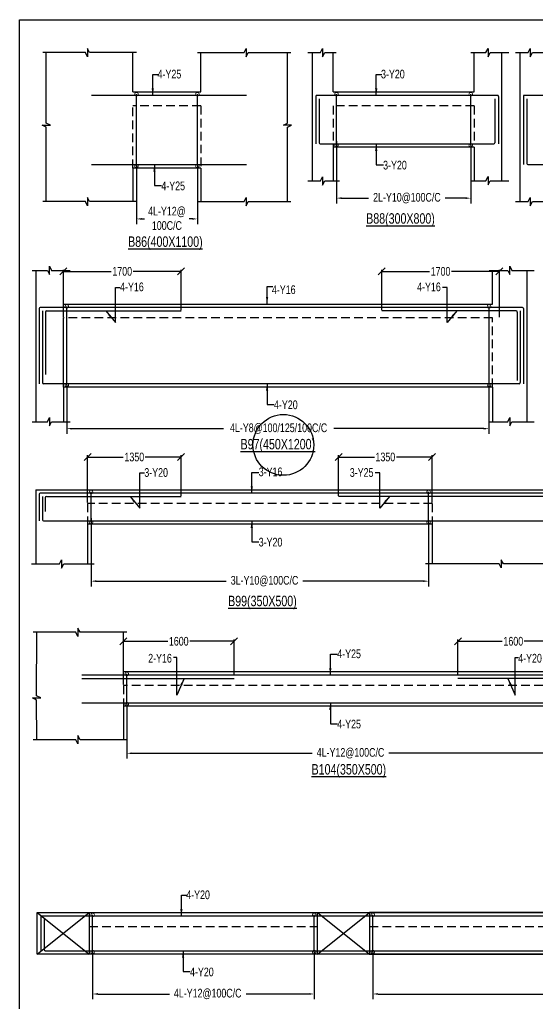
# Model space of a CAD drawing. Header units: millimetres. Extents: x 31347440 to 31744305, y -21457036 to -21063618.
# Drawn here: x 31644306 to 31651786, y -21173972 to -21159764 of the extents above; entities that cross this region are included whole.
import ezdxf

# ---------------------------------------------------------------- set-up
doc = ezdxf.new("R2010")
doc.units = ezdxf.units.MM
doc.header["$LTSCALE"] = 1000
doc.header["$MEASUREMENT"] = 0
doc.header["$PDMODE"] = 3
for name, pattern in [('CONTINOUS', [0]), ('CONTINU', [0]), ('HIDDEN', [0.375, 0.25, -0.125])]:
    doc.linetypes.add(name, pattern=pattern)
for name, color, linetype in [('-S-ARROW', 253, 'Continuous'), ('-S-MISC', 8, 'Continuous'), ('-S-STIRUP', 11, 'Continuous'), ('-STR-BEAM', 7, 'CONTINU'), ('-STR-COLUMN', 5, 'HIDDEN'), ('-STR-REINF', 3, 'Continuous'), ('-STR-RF-DIM', 8, 'CONTINOUS'), ('-STR-TEXT', 6, 'Continuous'), ('SEC TEXT', 9, 'Continuous'), ('SLAB LINE', 254, 'HIDDEN')]:
    doc.layers.add(name, color=color, linetype=linetype)
doc.styles.add('BEAM-LS', font='romans.shx', dxfattribs={"width": 0.8})
doc.styles.add('SOBHA', font='swisscl.ttf')
doc.styles.add('sobha.sed', font='swisscl.ttf')
doc.dimstyles.new('S-50', dxfattribs={"dimscale": 50, "dimtxt": 2.5, "dimasz": 2, "dimexe": 0.5, "dimexo": 0.25, "dimgap": 0.25, "dimtad": 0, "dimdec": 0, "dimrnd": 0.0005, "dimzin": 0, "dimdsep": 46, "dimtxsty": 'sobha.sed', "dimblk": 'OBLIQUE', "dimcen": 0.09, "dimclrd": 8, "dimclre": 8, "dimclrt": 6, "dimadec": 0, "dimazin": 0, "dimtfac": 1, "dimtdec": 0, "dimtofl": 0, "dimtmove": 2, "dimatfit": 3, "dimfxl": 0.18, "dimtolj": 1, "dimtzin": 0, "dimlwd": -1, "dimlwe": -1, "dimarcsym": 0})
doc.dimstyles.new('S-DIM50', dxfattribs={"dimscale": 50, "dimtxt": 2.5, "dimasz": 1.5, "dimexe": 1.5, "dimexo": 1, "dimgap": 0.5, "dimtad": 0, "dimdec": 0, "dimzin": 0, "dimdsep": 46, "dimtxsty": 'SOBHA', "dimcen": 0.09, "dimclrd": 256, "dimclre": 256, "dimclrt": 6, "dimadec": 5, "dimazin": 0, "dimtfac": 1, "dimtdec": 0, "dimtofl": 0, "dimtmove": 0, "dimatfit": 3, "dimfxl": 0.18, "dimtolj": 1, "dimtzin": 0, "dimlwd": -1, "dimlwe": -1, "dimarcsym": 0})
doc.dimstyles.new('STIRUP', dxfattribs={"dimscale": 50, "dimtxt": 2.5, "dimasz": 2.2, "dimexe": 0, "dimexo": 0, "dimgap": 0.5, "dimtad": 0, "dimdec": 0, "dimzin": 0, "dimdsep": 46, "dimtxsty": 'BEAM-LS', "dimblk": 'DOTSMALL', "dimcen": 0.09, "dimclrd": 256, "dimclre": 256, "dimclrt": 256, "dimadec": 5, "dimazin": 0, "dimtfac": 1, "dimtdec": 0, "dimtofl": 0, "dimtmove": 0, "dimatfit": 3, "dimldrblk": 'DOTSMALL', "dimfxl": 0, "dimfxlon": 1, "dimtolj": 1, "dimtzin": 0, "dimlwd": -1, "dimlwe": -1, "dimarcsym": 0})

# ---------------------------------------------------------------- blocks, each defined once
blk = doc.blocks.new('*D120')
at = {"layer": '-STR-RF-DIM', "transparency": 16777216}
for p, q in [((31645994, -21161877), (31645994, -21162717)), ((31646874, -21161877), (31646874, -21162717)), ((31646069, -21162642), (31646112, -21162642)), ((31646799, -21162642), (31646755, -21162642))]:
    blk.add_line(p, q, dxfattribs=at)
for points in [[(31646069, -21162629), (31646069, -21162654), (31645994, -21162642)], [(31646799, -21162629), (31646799, -21162654), (31646874, -21162642)]]:
    blk.add_solid(points, dxfattribs=at)
at = {"layer": 'Defpoints', "color": 0, "transparency": 16777216}
for p in [(31645994, -21161877, 178587), (31646874, -21161877, 178587), (31646874, -21162642)]:
    blk.add_point(p, dxfattribs=at)
at = {"layer": '-STR-RF-DIM', "color": 6, "transparency": 16777216, "char_height": 125, "attachment_point": 5, "style": 'SOBHA'}
for s, insert in [('\\A1;4L-Y12@', (31646434, -21162542)), ('\\A1;100C/C', (31646434, -21162738))]:
    blk.add_mtext(s, dxfattribs=dict(at, insert=insert))
blk = doc.blocks.new('_OBLIQUE')
at = {"color": 0, "linetype": 'ByBlock'}
blk.add_line((-0.5, -0.5), (0.5, 0.5), dxfattribs=at)
blk = doc.blocks.new('_DotSmall')
at = {"color": 0, "linetype": 'ByBlock', "const_width": 0.5}
blk.add_lwpolyline([(-0.0625, 0, 1), (0.0625, 0, 1)], format="xyb", close=True, dxfattribs=at)
blk = doc.blocks.new('*D121')
at = {"layer": '-S-STIRUP', "ltscale": 100, "transparency": 16777216}
blk.add_line((31646874, -21161877), (31646874, -21160840), dxfattribs=at)
at = {"layer": 'Defpoints', "color": 0, "linetype": 'CONTINU', "ltscale": 100, "transparency": 16777216}
for p in [(31646874, -21160840), (31646874, -21160840), (31646874, -21161877, 0)]:
    blk.add_point(p, dxfattribs=at)
at = {"layer": '-S-STIRUP', "linetype": 'CONTINU', "ltscale": 100, "transparency": 16777216, "xscale": 100, "yscale": 100, "zscale": 100}
for p, rotation in [((31646874, -21160840), 90), ((31646874, -21161877), 270)]:
    blk.add_blockref('_DotSmall', p, dxfattribs=dict(at, rotation=rotation))
blk = doc.blocks.new('*D119')
at = {"layer": '-S-STIRUP', "ltscale": 100, "transparency": 16777216}
blk.add_line((31645994, -21161877), (31645994, -21160840), dxfattribs=at)
at = {"layer": 'Defpoints', "color": 0, "linetype": 'CONTINU', "ltscale": 100, "transparency": 16777216}
for p in [(31645994, -21160840), (31645994, -21160840), (31645994, -21161877, 0)]:
    blk.add_point(p, dxfattribs=at)
at = {"layer": '-S-STIRUP', "linetype": 'CONTINU', "ltscale": 100, "transparency": 16777216, "xscale": 100, "yscale": 100, "zscale": 100}
for p, rotation in [((31645994, -21160840), 90), ((31645994, -21161877), 270)]:
    blk.add_blockref('_DotSmall', p, dxfattribs=dict(at, rotation=rotation))
blk = doc.blocks.new('*D122')
at = {"layer": '-STR-RF-DIM', "transparency": 16777216}
for p, q in [((31648884, -21161520), (31648884, -21162417)), ((31650824, -21161577), (31650824, -21162417)), ((31648959, -21162342), (31649348, -21162342)), ((31650749, -21162342), (31650455, -21162342))]:
    blk.add_line(p, q, dxfattribs=at)
for points in [[(31648959, -21162329), (31648959, -21162354), (31648884, -21162342)], [(31650749, -21162329), (31650749, -21162354), (31650824, -21162342)]]:
    blk.add_solid(points, dxfattribs=at)
at = {"layer": 'Defpoints', "color": 0, "transparency": 16777216}
for p in [(31648884, -21161520, 178587), (31650824, -21161577, 178587), (31650824, -21162342)]:
    blk.add_point(p, dxfattribs=at)
at = {"layer": '-STR-RF-DIM', "color": 6, "transparency": 16777216, "insert": (31649902, -21162342), "char_height": 125, "attachment_point": 5, "style": 'SOBHA'}
blk.add_mtext('\\A1;2L-Y10@100C/C', dxfattribs=at)
blk = doc.blocks.new('*D123')
at = {"layer": '-S-STIRUP', "ltscale": 100, "transparency": 16777216}
blk.add_line((31648884, -21161577), (31648884, -21160840), dxfattribs=at)
at = {"layer": 'Defpoints', "color": 0, "linetype": 'CONTINU', "ltscale": 100, "transparency": 16777216}
for p in [(31648884, -21160840), (31648884, -21160840), (31648884, -21161577)]:
    blk.add_point(p, dxfattribs=at)
at = {"layer": '-S-STIRUP', "linetype": 'CONTINU', "ltscale": 100, "transparency": 16777216, "xscale": 100, "yscale": 100, "zscale": 100}
for p, rotation in [((31648884, -21160840), 90), ((31648884, -21161577), 270)]:
    blk.add_blockref('_DotSmall', p, dxfattribs=dict(at, rotation=rotation))
blk = doc.blocks.new('*D124')
at = {"layer": '-S-STIRUP', "ltscale": 100, "transparency": 16777216}
blk.add_line((31650824, -21161577), (31650824, -21160840), dxfattribs=at)
at = {"layer": 'Defpoints', "color": 0, "linetype": 'CONTINU', "ltscale": 100, "transparency": 16777216}
for p in [(31650824, -21160840), (31650824, -21160840), (31650824, -21161577)]:
    blk.add_point(p, dxfattribs=at)
at = {"layer": '-S-STIRUP', "linetype": 'CONTINU', "ltscale": 100, "transparency": 16777216, "xscale": 100, "yscale": 100, "zscale": 100}
for p, rotation in [((31650824, -21160840), 90), ((31650824, -21161577), 270)]:
    blk.add_blockref('_DotSmall', p, dxfattribs=dict(at, rotation=rotation))
blk = doc.blocks.new('*D143')
at = {"layer": '-STR-RF-DIM', "transparency": 16777216}
for p, q in [((31644988, -21165041), (31644988, -21165746)), ((31651087, -21165047), (31651087, -21165746)), ((31645063, -21165671), (31647250, -21165671)), ((31651012, -21165671), (31648846, -21165671))]:
    blk.add_line(p, q, dxfattribs=at)
for points in [[(31645063, -21165659), (31645063, -21165684), (31644988, -21165671)], [(31651012, -21165659), (31651012, -21165684), (31651087, -21165671)]]:
    blk.add_solid(points, dxfattribs=at)
at = {"layer": 'Defpoints', "color": 0, "transparency": 16777216}
for p in [(31644988, -21165041, 178587), (31651087, -21165047, 178587), (31644988, -21165671)]:
    blk.add_point(p, dxfattribs=at)
at = {"layer": '-STR-RF-DIM', "color": 6, "transparency": 16777216, "insert": (31648048, -21165671), "char_height": 125, "attachment_point": 5, "style": 'SOBHA'}
blk.add_mtext('\\A1;4L-Y8@100/125/100C/C', dxfattribs=at)
blk = doc.blocks.new('*D144')
at = {"layer": '-S-STIRUP', "ltscale": 100, "transparency": 16777216}
blk.add_line((31644988, -21165041), (31644988, -21163905), dxfattribs=at)
at = {"layer": 'Defpoints', "color": 0, "linetype": 'CONTINU', "ltscale": 100, "transparency": 16777216}
for p in [(31644988, -21163905), (31644988, -21163905), (31644988, -21165041)]:
    blk.add_point(p, dxfattribs=at)
at = {"layer": '-S-STIRUP', "linetype": 'CONTINU', "ltscale": 100, "transparency": 16777216, "xscale": 100, "yscale": 100, "zscale": 100}
for p, rotation in [((31644988, -21163905), 90), ((31644988, -21165041), 270)]:
    blk.add_blockref('_DotSmall', p, dxfattribs=dict(at, rotation=rotation))
blk = doc.blocks.new('*D145')
at = {"layer": '-S-STIRUP', "ltscale": 100, "transparency": 16777216}
blk.add_line((31651088, -21165041), (31651088, -21163905), dxfattribs=at)
at = {"layer": 'Defpoints', "color": 0, "linetype": 'CONTINU', "ltscale": 100, "transparency": 16777216}
for p in [(31651088, -21163905), (31651088, -21163905), (31651088, -21165041)]:
    blk.add_point(p, dxfattribs=at)
at = {"layer": '-S-STIRUP', "linetype": 'CONTINU', "ltscale": 100, "transparency": 16777216, "xscale": 100, "yscale": 100, "zscale": 100}
for p, rotation in [((31651088, -21163905), 90), ((31651088, -21165041), 270)]:
    blk.add_blockref('_DotSmall', p, dxfattribs=dict(at, rotation=rotation))
blk = doc.blocks.new('*D149')
at = {"layer": '-STR-RF-DIM', "transparency": 16777216}
for p, q in [((31645338, -21166965), (31645338, -21167949)), ((31650215, -21167011), (31650215, -21167949)), ((31645413, -21167874), (31647292, -21167874)), ((31650140, -21167874), (31648399, -21167874))]:
    blk.add_line(p, q, dxfattribs=at)
for points in [[(31645413, -21167861), (31645413, -21167886), (31645338, -21167874)], [(31650140, -21167861), (31650140, -21167886), (31650215, -21167874)]]:
    blk.add_solid(points, dxfattribs=at)
at = {"layer": 'Defpoints', "color": 0, "transparency": 16777216}
for p in [(31645338, -21166965, 178587), (31650215, -21167011, 0), (31650215, -21167874)]:
    blk.add_point(p, dxfattribs=at)
at = {"layer": '-STR-RF-DIM', "color": 6, "transparency": 16777216, "insert": (31647845, -21167874), "char_height": 125, "attachment_point": 5, "style": 'SOBHA'}
blk.add_mtext('\\A1;3L-Y10@100C/C', dxfattribs=at)
blk = doc.blocks.new('*D150')
at = {"layer": '-S-STIRUP', "ltscale": 100, "transparency": 16777216}
blk.add_line((31645338, -21167022), (31645338, -21166586), dxfattribs=at)
at = {"layer": 'Defpoints', "color": 0, "linetype": 'CONTINU', "ltscale": 100, "transparency": 16777216}
for p in [(31645338, -21166586), (31645338, -21166586), (31645338, -21167022)]:
    blk.add_point(p, dxfattribs=at)
at = {"layer": '-S-STIRUP', "linetype": 'CONTINU', "ltscale": 100, "transparency": 16777216, "xscale": 100, "yscale": 100, "zscale": 100}
for p, rotation in [((31645338, -21166586), 90), ((31645338, -21167022), 270)]:
    blk.add_blockref('_DotSmall', p, dxfattribs=dict(at, rotation=rotation))
blk = doc.blocks.new('*D151')
at = {"layer": '-S-STIRUP', "ltscale": 100, "transparency": 16777216}
blk.add_line((31650215, -21167022), (31650215, -21166586), dxfattribs=at)
at = {"layer": 'Defpoints', "color": 0, "linetype": 'CONTINU', "ltscale": 100, "transparency": 16777216}
for p in [(31650215, -21166586), (31650215, -21166586), (31650215, -21167022)]:
    blk.add_point(p, dxfattribs=at)
at = {"layer": '-S-STIRUP', "linetype": 'CONTINU', "ltscale": 100, "transparency": 16777216, "xscale": 100, "yscale": 100, "zscale": 100}
for p, rotation in [((31650215, -21166586), 90), ((31650215, -21167022), 270)]:
    blk.add_blockref('_DotSmall', p, dxfattribs=dict(at, rotation=rotation))
blk = doc.blocks.new('*D170')
at = {"layer": '-STR-RF-DIM', "transparency": 16777216}
for p, q in [((31645361, -21173231), (31645361, -21173912)), ((31648561, -21173231), (31648561, -21173912)), ((31645436, -21173837), (31646469, -21173837)), ((31648486, -21173837), (31647578, -21173837))]:
    blk.add_line(p, q, dxfattribs=at)
for points in [[(31645436, -21173824), (31645436, -21173849), (31645361, -21173837)], [(31648486, -21173824), (31648486, -21173849), (31648561, -21173837)]]:
    blk.add_solid(points, dxfattribs=at)
at = {"layer": 'Defpoints', "color": 0, "transparency": 16777216}
for p in [(31645361, -21173231, 0), (31648561, -21173231, 0), (31648561, -21173837)]:
    blk.add_point(p, dxfattribs=at)
at = {"layer": '-STR-RF-DIM', "color": 6, "transparency": 16777216, "insert": (31647024, -21173837), "char_height": 125, "attachment_point": 5, "style": 'SOBHA'}
blk.add_mtext('\\A1;4L-Y12@100C/C', dxfattribs=at)
blk = doc.blocks.new('*D171')
at = {"layer": '-S-STIRUP', "ltscale": 100, "transparency": 16777216}
blk.add_line((31645361, -21173231), (31645361, -21172694), dxfattribs=at)
at = {"layer": 'Defpoints', "color": 0, "linetype": 'CONTINU', "ltscale": 100, "transparency": 16777216}
for p in [(31645361, -21172694), (31645361, -21172694), (31645361, -21173231, 0)]:
    blk.add_point(p, dxfattribs=at)
at = {"layer": '-S-STIRUP', "linetype": 'CONTINU', "ltscale": 100, "transparency": 16777216, "xscale": 100, "yscale": 100, "zscale": 100}
for p, rotation in [((31645361, -21172694), 90), ((31645361, -21173231), 270)]:
    blk.add_blockref('_DotSmall', p, dxfattribs=dict(at, rotation=rotation))
blk = doc.blocks.new('*D172')
at = {"layer": '-S-STIRUP', "ltscale": 100, "transparency": 16777216}
blk.add_line((31648561, -21173231), (31648561, -21172694), dxfattribs=at)
at = {"layer": 'Defpoints', "color": 0, "linetype": 'CONTINU', "ltscale": 100, "transparency": 16777216}
for p in [(31648561, -21172694), (31648561, -21172694), (31648561, -21173231, 0)]:
    blk.add_point(p, dxfattribs=at)
at = {"layer": '-S-STIRUP', "linetype": 'CONTINU', "ltscale": 100, "transparency": 16777216, "xscale": 100, "yscale": 100, "zscale": 100}
for p, rotation in [((31648561, -21172694), 90), ((31648561, -21173231), 270)]:
    blk.add_blockref('_DotSmall', p, dxfattribs=dict(at, rotation=rotation))
blk = doc.blocks.new('*D173')
at = {"layer": '-STR-RF-DIM', "transparency": 16777216}
for p, q in [((31649410, -21173231), (31649410, -21173912)), ((31655310, -21173231), (31655310, -21173912)), ((31649485, -21173837), (31652015, -21173837)), ((31655235, -21173837), (31653123, -21173837))]:
    blk.add_line(p, q, dxfattribs=at)
for points in [[(31649485, -21173824), (31649485, -21173849), (31649410, -21173837)], [(31655235, -21173824), (31655235, -21173849), (31655310, -21173837)]]:
    blk.add_solid(points, dxfattribs=at)
at = {"layer": 'Defpoints', "color": 0, "transparency": 16777216}
for p in [(31649410, -21173231, 0), (31655310, -21173231, 0), (31655310, -21173837)]:
    blk.add_point(p, dxfattribs=at)
at = {"layer": '-STR-RF-DIM', "color": 6, "transparency": 16777216, "insert": (31652569, -21173837), "char_height": 125, "attachment_point": 5, "style": 'SOBHA'}
blk.add_mtext('\\A1;4L-Y12@100C/C', dxfattribs=at)
blk = doc.blocks.new('*D174')
at = {"layer": '-S-STIRUP', "ltscale": 100, "transparency": 16777216}
blk.add_line((31649410, -21173231), (31649410, -21172694), dxfattribs=at)
at = {"layer": 'Defpoints', "color": 0, "linetype": 'CONTINU', "ltscale": 100, "transparency": 16777216}
for p in [(31649410, -21172694), (31649410, -21172694), (31649410, -21173231, 0)]:
    blk.add_point(p, dxfattribs=at)
at = {"layer": '-S-STIRUP', "linetype": 'CONTINU', "ltscale": 100, "transparency": 16777216, "xscale": 100, "yscale": 100, "zscale": 100}
for p, rotation in [((31649410, -21172694), 90), ((31649410, -21173231), 270)]:
    blk.add_blockref('_DotSmall', p, dxfattribs=dict(at, rotation=rotation))
blk = doc.blocks.new('*D518')
at = {"layer": '-S-STIRUP', "ltscale": 100, "transparency": 16777216}
blk.add_line((1363, 1859), (1363, 2295), dxfattribs=at)
at = {"layer": 'Defpoints', "color": 0, "linetype": 'CONTINU', "ltscale": 100, "transparency": 16777216}
for p in [(1363, 2295), (1363, 2295), (1363, 1859)]:
    blk.add_point(p, dxfattribs=at)
at = {"layer": '-S-STIRUP', "linetype": 'CONTINU', "ltscale": 100, "transparency": 16777216, "xscale": 100, "yscale": 100, "zscale": 100}
for p, rotation in [((1363, 2295), 90), ((1363, 1859), 270)]:
    blk.add_blockref('_DotSmall', p, dxfattribs=dict(at, rotation=rotation))
blk = doc.blocks.new('*D519')
at = {"layer": '-S-STIRUP', "ltscale": 100, "transparency": 16777216}
blk.add_line((7697, 1859), (7697, 2295), dxfattribs=at)
at = {"layer": 'Defpoints', "color": 0, "linetype": 'CONTINU', "ltscale": 100, "transparency": 16777216}
for p in [(7697, 2295), (7697, 2295), (7697, 1859)]:
    blk.add_point(p, dxfattribs=at)
at = {"layer": '-S-STIRUP', "linetype": 'CONTINU', "ltscale": 100, "transparency": 16777216, "xscale": 100, "yscale": 100, "zscale": 100}
for p, rotation in [((7697, 2295), 90), ((7697, 1859), 270)]:
    blk.add_blockref('_DotSmall', p, dxfattribs=dict(at, rotation=rotation))
blk = doc.blocks.new('*D520')
at = {"layer": '-STR-RF-DIM', "transparency": 16777216}
for p, q in [((1363, 1859), (1363, 1074)), ((7691, 1859), (7691, 1074)), ((1438, 1149), (4041, 1149)), ((7616, 1149), (5149, 1149))]:
    blk.add_line(p, q, dxfattribs=at)
for points in [[(1438, 1161), (1438, 1136), (1363, 1149)], [(7616, 1161), (7616, 1136), (7691, 1149)]]:
    blk.add_solid(points, dxfattribs=at)
at = {"layer": 'Defpoints', "color": 0, "transparency": 16777216}
for p in [(1363, 1859, 178587), (7691, 1859, 0), (1363, 1149)]:
    blk.add_point(p, dxfattribs=at)
at = {"layer": '-STR-RF-DIM', "color": 6, "transparency": 16777216, "insert": (4595, 1149), "char_height": 125, "attachment_point": 5, "style": 'SOBHA'}
blk.add_mtext('\\A1;4L-Y12@100C/C', dxfattribs=at)
blk = doc.blocks.new('*D521')
at = {"color": 8, "transparency": 16777216}
for p, q in [((6147, 2274), (6147, 2791)), ((6147, 2766), (6787, 2766)), ((7747, 2766), (7106, 2766)), ((7747, 2141), (7747, 2791))]:
    blk.add_line(p, q, dxfattribs=at)
at = {"layer": 'Defpoints', "color": 0, "transparency": 16777216}
for p in [(6147, 2766), (6147, 2262, 0), (7747, 2128, 0)]:
    blk.add_point(p, dxfattribs=at)
at = {"color": 8, "transparency": 16777216, "xscale": 100, "yscale": 100, "zscale": 100, "rotation": 180}
blk.add_blockref('_OBLIQUE', (6147, 2766), dxfattribs=at)
at = {"color": 8, "transparency": 16777216, "xscale": 100, "yscale": 100, "zscale": 100}
blk.add_blockref('_OBLIQUE', (7747, 2766), dxfattribs=at)
at = {"color": 6, "transparency": 16777216, "insert": (6947, 2766), "char_height": 125, "attachment_point": 5, "style": 'sobha.sed'}
blk.add_mtext('\\A1;1600', dxfattribs=at)
blk = doc.blocks.new('*D522')
at = {"color": 8, "transparency": 16777216}
for p, q in [((1313, 2141), (1313, 2791)), ((1313, 2766), (1953, 2766)), ((2913, 2766), (2272, 2766)), ((2913, 2274), (2913, 2791))]:
    blk.add_line(p, q, dxfattribs=at)
at = {"layer": 'Defpoints', "color": 0, "transparency": 16777216}
for p in [(2913, 2766), (2913, 2262, 0), (1313, 2128, 0)]:
    blk.add_point(p, dxfattribs=at)
at = {"color": 8, "transparency": 16777216, "xscale": 100, "yscale": 100, "zscale": 100, "rotation": 180}
blk.add_blockref('_OBLIQUE', (1313, 2766), dxfattribs=at)
at = {"color": 8, "transparency": 16777216, "xscale": 100, "yscale": 100, "zscale": 100}
blk.add_blockref('_OBLIQUE', (2913, 2766), dxfattribs=at)
at = {"color": 6, "transparency": 16777216, "insert": (2113, 2766), "char_height": 125, "attachment_point": 5, "style": 'sobha.sed'}
blk.add_mtext('\\A1;1600', dxfattribs=at)
blk = doc.blocks.new('*D507')
at = {"color": 8, "transparency": 16777216}
for p, q in [((31644938, -21164059), (31644938, -21163375)), ((31644938, -21163400), (31645629, -21163400)), ((31646638, -21163400), (31645947, -21163400)), ((31646638, -21163959), (31646638, -21163375))]:
    blk.add_line(p, q, dxfattribs=at)
at = {"layer": 'Defpoints', "color": 0, "transparency": 16777216}
for p in [(31644938, -21163400), (31646638, -21163972, 0), (31644938, -21164072, 0)]:
    blk.add_point(p, dxfattribs=at)
at = {"color": 8, "transparency": 16777216, "xscale": 100, "yscale": 100, "zscale": 100, "rotation": 180}
blk.add_blockref('_OBLIQUE', (31644938, -21163400), dxfattribs=at)
at = {"color": 8, "transparency": 16777216, "xscale": 100, "yscale": 100, "zscale": 100}
blk.add_blockref('_OBLIQUE', (31646638, -21163400), dxfattribs=at)
at = {"color": 6, "transparency": 16777216, "insert": (31645788, -21163400), "char_height": 125, "attachment_point": 5, "style": 'sobha.sed'}
blk.add_mtext('\\A1;1700', dxfattribs=at)
blk = doc.blocks.new('*D508')
at = {"color": 8, "transparency": 16777216}
for p, q in [((31649538, -21163959), (31649538, -21163375)), ((31649538, -21163400), (31650228, -21163400)), ((31651238, -21163400), (31650547, -21163400)), ((31651238, -21164059), (31651238, -21163375))]:
    blk.add_line(p, q, dxfattribs=at)
at = {"layer": 'Defpoints', "color": 0, "transparency": 16777216}
for p in [(31651238, -21163400), (31649538, -21163972, 0), (31651238, -21164072, 0)]:
    blk.add_point(p, dxfattribs=at)
at = {"color": 8, "transparency": 16777216, "xscale": 100, "yscale": 100, "zscale": 100, "rotation": 180}
blk.add_blockref('_OBLIQUE', (31649538, -21163400), dxfattribs=at)
at = {"color": 8, "transparency": 16777216, "xscale": 100, "yscale": 100, "zscale": 100}
blk.add_blockref('_OBLIQUE', (31651238, -21163400), dxfattribs=at)
at = {"color": 6, "transparency": 16777216, "insert": (31650388, -21163400), "char_height": 125, "attachment_point": 5, "style": 'sobha.sed'}
blk.add_mtext('\\A1;1700', dxfattribs=at)
blk = doc.blocks.new('*D509')
at = {"color": 8, "transparency": 16777216}
for p, q in [((31645288, -21166740), (31645288, -21166056)), ((31645288, -21166081), (31645804, -21166081)), ((31646638, -21166081), (31646122, -21166081)), ((31646638, -21166640), (31646638, -21166056))]:
    blk.add_line(p, q, dxfattribs=at)
at = {"layer": 'Defpoints', "color": 0, "transparency": 16777216}
for p in [(31645288, -21166081), (31646638, -21166653, 0), (31645288, -21166753, 0)]:
    blk.add_point(p, dxfattribs=at)
at = {"color": 8, "transparency": 16777216, "xscale": 100, "yscale": 100, "zscale": 100, "rotation": 180}
blk.add_blockref('_OBLIQUE', (31645288, -21166081), dxfattribs=at)
at = {"color": 8, "transparency": 16777216, "xscale": 100, "yscale": 100, "zscale": 100}
blk.add_blockref('_OBLIQUE', (31646638, -21166081), dxfattribs=at)
at = {"color": 6, "transparency": 16777216, "insert": (31645963, -21166081), "char_height": 125, "attachment_point": 5, "style": 'sobha.sed'}
blk.add_mtext('\\A1;1350', dxfattribs=at)
blk = doc.blocks.new('*D510')
at = {"color": 8, "transparency": 16777216}
for p, q in [((31648915, -21166640), (31648915, -21166056)), ((31648915, -21166081), (31649431, -21166081)), ((31650265, -21166081), (31649749, -21166081)), ((31650265, -21166740), (31650265, -21166056))]:
    blk.add_line(p, q, dxfattribs=at)
at = {"layer": 'Defpoints', "color": 0, "transparency": 16777216}
for p in [(31650265, -21166081), (31648915, -21166653, 0), (31650265, -21166753, 0)]:
    blk.add_point(p, dxfattribs=at)
at = {"color": 8, "transparency": 16777216, "xscale": 100, "yscale": 100, "zscale": 100, "rotation": 180}
blk.add_blockref('_OBLIQUE', (31648915, -21166081), dxfattribs=at)
at = {"color": 8, "transparency": 16777216, "xscale": 100, "yscale": 100, "zscale": 100}
blk.add_blockref('_OBLIQUE', (31650265, -21166081), dxfattribs=at)
at = {"color": 6, "transparency": 16777216, "insert": (31649590, -21166081), "char_height": 125, "attachment_point": 5, "style": 'sobha.sed'}
blk.add_mtext('\\A1;1350', dxfattribs=at)
blk = doc.blocks.new('A$C98a31b08')
at = {"layer": '-S-MISC', "linetype": 'ByBlock', "ltscale": 1000, "elevation": 0}
for points in [[(60.4, 1343.8), (59.7, 1917.7), (0, 1947.5), (120.2, 1947.5), (59.7, 1977.4), (60.2, 2896.6)], [(1362.8, 2896.6), (686.3, 2896.6), (656.4, 2956.2), (656.4, 2836.1), (626.6, 2896.6), (10.4, 2896.3)], [(1361.2, 1343.8), (686.3, 1343.8), (656.4, 1403.5), (656.4, 1283.3), (626.6, 1343.8), (10.4, 1343.5)], [(9809.4, 1257.5), (8776.7, 1257.9), (8746.8, 1317.6), (8746.8, 1197.4), (8716.9, 1257.9), (7650.9, 1257.5)]]:
    blk.add_lwpolyline(points, dxfattribs=at)
at = {"layer": '-STR-BEAM'}
for p, q in [((1312.8, 2328.4, 0), (9746.8, 2328.4, 0)), ((7746.8, 1828.4, 0), (1312.8, 1828.4, 0))]:
    blk.add_line(p, q, dxfattribs=at)
at = {"layer": '-STR-COLUMN', "linetype": 'Continuous', "ltscale": 10}
for p, q in [((1312.8, 2328.4, 0), (1312.8, 2896.6, 0)), ((9746.8, 2328.4, 0), (9746.8, 1257.5, 0)), ((1312.8, 1828.4, 0), (1312.8, 1343.8)), ((7746.8, 1828.4, 0), (7746.8, 1257.5, 0))]:
    blk.add_line(p, q, dxfattribs=at)
at = {"layer": '-STR-REINF', "ltscale": 10}
for p, q in [((8346.8, 2278.4, 0), (712.8, 2278.4, 0)), ((712.8, 2228.4, 0), (2912.8, 2228.4, 0)), ((8346.8, 2228.4, 0), (6146.8, 2228.4, 0)), ((712.8, 1878.4, 0), (8346.8, 1878.4, 0))]:
    blk.add_line(p, q, dxfattribs=at)
at = {"layer": 'SLAB LINE', "color": 8, "linetype": 'HIDDEN', "ltscale": 0.5}
for p, q in [((7746.8, 2128.4, 0), (1312.8, 2128.4, 0)), ((1312.8, 2128.4, 0), (1312.8, 1828.4, 0)), ((7746.8, 2128.4, 0), (7746.8, 1828.4, 0))]:
    blk.add_line(p, q, dxfattribs=at)
at = {"layer": '-STR-TEXT', "color": 6, "style": 'SOBHA'}
for s, p in [('2-Y16', (1671.2, 2458.8, 0)), ('4-Y25', (4403.4, 2523.2, 0)), ('4-Y20', (7017.8, 2458.8, 0)), ('4-Y25', (4403.4, 1508.4, 0))]:
    blk.add_text(s, height=125, dxfattribs=at).set_placement(p)
at = {"layer": 'SEC TEXT', "color": 4, "linetype": 'ByBlock', "style": 'sobha.sed'}
blk.add_text('%%UB104(350X500)', height=150, rotation=359.98928, dxfattribs=at).set_placement((4032.2, 842.2, 0))
at = {"layer": '-S-STIRUP', "linetype": 'CONTINU', "ltscale": 100}
for base, p1, p2, picture, middle in [((1362.6, 2295.4, 178586.6), (1362.6, 1858.7, 178586.6), (1362.6, 2295.4, 178586.6), '*D518', (1362.6, 2077, 178586.6)), ((7696.8, 2295.4, 0), (7696.8, 1858.7, 0), (7696.8, 2295.4, 0), '*D519', (7696.8, 2077, 0))]:
    dim = blk.add_linear_dim(base=base, p1=p1, p2=p2, angle=90, text=' ', dimstyle='STIRUP', override={"dimasz": 2}, dxfattribs=at)
    dim.commit()
    dim.dimension.update_dxf_attribs({"geometry": picture, "text_midpoint": middle})
at = {"layer": '-STR-RF-DIM'}
dim = blk.add_linear_dim(base=(1362.6, 1148.8, 0), p1=(7690.5, 1858.7, 0), p2=(1362.6, 1858.7, 178586.6), angle=180, text='4L-Y12@100C/C', dimstyle='S-DIM50', override={"dimscale": 1, "dimtxt": 125, "dimasz": 75, "dimexe": 75, "dimexo": 0, "dimgap": 25, "dimsah": 1, "dimcen": 4.5, "dimfxl": 75}, dxfattribs=at)
dim.commit()
dim.dimension.update_dxf_attribs({"geometry": '*D520', "text_midpoint": (4594.6, 1148.8, 0), "dimtype": 128})
at = {"color": 1}
dim = blk.add_linear_dim(base=(2912.8, 2766.1, 0), p1=(1312.8, 2128.4), p2=(2912.8, 2261.7, 0), dimstyle='S-50', dxfattribs=at)
dim.commit()
dim.dimension.update_dxf_attribs({"geometry": '*D522', "text_midpoint": (2112.8, 2766.1, 0)})
dim = blk.add_linear_dim(base=(6146.8, 2766.1, 0), p1=(7746.8, 2128.4), p2=(6146.8, 2261.7, 0), angle=180, dimstyle='S-50', dxfattribs=at)
dim.commit()
dim.dimension.update_dxf_attribs({"geometry": '*D521', "text_midpoint": (6946.8, 2766.1, 0)})
at = {"layer": '-S-ARROW'}
for points, override in [([(4303.4, 2278.4, 0), (4303.4, 2578.4, 0), (4406.8, 2578.4, 0)], {"dimasz": 2, "dimgap": 0.1, "dimtad": 0}), ([(2189.9, 2228.1, 0), (2084.2, 1985.9, 0), (2084.2, 2530.4, 0), (2036.2, 2530.4, 0)], {"dimgap": 0.1}), ([(6869.7, 2228.1, 0), (6975.4, 1985.9, 0), (6975.4, 2530.4, 0), (7023.3, 2530.4, 0)], {"dimgap": 0.1}), ([(4303.4, 1875.7, 0), (4303.4, 1575.7, 0), (4406.8, 1575.7, 0)], {"dimasz": 2, "dimgap": 0.1, "dimtad": 0})]:
    blk.add_leader(points, dimstyle='S-50', override=override, dxfattribs=at)

msp = doc.modelspace()

# ---------------------------------------------------------------- linework, layer by layer
at = {"layer": '-S-MISC', "linetype": 'ByBlock', "ltscale": 1000, "elevation": 0}
for points in [[(31645993.6, -21160238.7), (31645317.2, -21160238.7), (31645287.3, -21160179), (31645287.3, -21160299.2), (31645257.4, -21160238.7), (31644641.3, -21160239)], [(31646873.6, -21160238.7), (31647550.1, -21160238.7), (31647580, -21160179), (31647580, -21160299.2), (31647609.9, -21160238.7), (31648226, -21160239)], [(31648471.4, -21160238.7), (31648654.1, -21160238.7), (31648684, -21160179), (31648684, -21160299.2), (31648713.9, -21160238.7), (31648879.9, -21160238.7)], [(31650824.2, -21160238.7), (31651044.2, -21160238.3), (31651074.1, -21160178.6), (31651074.1, -21160298.8), (31651103.9, -21160238.3), (31651374, -21160238.7)], [(31651471.5, -21160238.7), (31651654.2, -21160238.7), (31651684.1, -21160179), (31651684.1, -21160299.2), (31651713.9, -21160238.7), (31651880, -21160238.7)], [(31644691.3, -21162391.5), (31644690.5, -21161317.6), (31644630.9, -21161287.8), (31644751, -21161287.8), (31644690.5, -21161257.9), (31644691, -21160238.7)], [(31648176, -21162391.5), (31648176.8, -21161317.6), (31648236.4, -21161287.8), (31648116.3, -21161287.8), (31648176.8, -21161257.9), (31648176.3, -21160238.7)], [(31648471.4, -21162091.5), (31648654.1, -21162091.5), (31648684, -21162031.8), (31648684, -21162152), (31648713.8, -21162091.5), (31648929.8, -21162091.5)], [(31650824.2, -21162091.5), (31651044.2, -21162091.1), (31651074.1, -21162031.4), (31651074.1, -21162151.6), (31651103.9, -21162091.1), (31651374, -21162091.5)], [(31645992.1, -21162391.5), (31645317.2, -21162391.5), (31645287.3, -21162331.8), (31645287.3, -21162452), (31645257.4, -21162391.5), (31644641.3, -21162391.7)], [(31646875.2, -21162391.5), (31647550.1, -21162391.5), (31647580, -21162331.8), (31647580, -21162452), (31647609.9, -21162391.5), (31648226, -21162391.7)], [(31651471.5, -21162391.5), (31651654.2, -21162391.5), (31651684.1, -21162331.8), (31651684.1, -21162452), (31651713.9, -21162391.5), (31651929.9, -21162391.5)], [(31644487.9, -21163386.9), (31644708, -21163386.9), (31644737.9, -21163446.6), (31644737.9, -21163326.4), (31644767.7, -21163386.9), (31645038.1, -21163386.9)], [(31651088, -21163386.9), (31651358.1, -21163386.9), (31651388, -21163446.6), (31651388, -21163326.4), (31651417.8, -21163386.9), (31651738.1, -21163386.9)], [(31644487.9, -21165571.2), (31644708, -21165571.2), (31644737.9, -21165511.6), (31644737.9, -21165631.7), (31644767.7, -21165571.2), (31645038.1, -21165571.2)], [(31651088, -21165571.2), (31651358.1, -21165571.2), (31651388, -21165511.6), (31651388, -21165631.7), (31651417.8, -21165571.2), (31651738.1, -21165571.2)], [(31644475.4, -21167623.6), (31644883.1, -21167623.6), (31644912.9, -21167563.9), (31644912.9, -21167684.1), (31644942.8, -21167623.6), (31645383.8, -21167623.6)], [(31652327.7, -21167623.6), (31651294.9, -21167623.1), (31651265.1, -21167563.5), (31651265.1, -21167683.6), (31651235.2, -21167623.1), (31650169.2, -21167623.6)]]:
    msp.add_lwpolyline(points, dxfattribs=at)
at = {"layer": '-STR-BEAM'}
for p, q in [((31645943.6, -21160806.9, 0), (31646923.6, -21160806.9, 0)), ((31648834, -21160806.9, 0), (31650874, -21160806.9, 0)), ((31644937.9, -21163871.5, 0), (31651138, -21163871.5, 0)), ((31644537.9, -21166552.6, 0), (31671396.9, -21166552.6, 0)), ((31650265.1, -21167052.6, 0), (31645287.9, -21167052.6, 0)), ((31644559.9, -21173261.1, 0), (31645311.1, -21172661.1, 0)), ((31644559.9, -21172661.1, 0), (31645311.1, -21173261.1, 0)), ((31645311.1, -21172661.1, 0), (31648611.1, -21172661.1, 0)), ((31648611.1, -21173261.1, 0), (31649359.9, -21172661.1, 0)), ((31648611.1, -21172661.1, 0), (31649359.9, -21173261.1, 0)), ((31663610.5, -21172661.1, 0), (31649359.9, -21172661.1, 0)), ((31649359.9, -21172661.1, 0), (31655359.9, -21172661.1, 0))]:
    msp.add_line(p, q, dxfattribs=at)
at = {"layer": '-STR-BEAM', "elevation": 0}
for points in [[(31679606.4, -21188463.8), (31644306.4, -21188463.8), (31644306.4, -21159763.8), (31679606.4, -21159763.8)], [(31644559.9, -21172661.1), (31645311.1, -21172661.1), (31645311.1, -21173261.1), (31644559.9, -21173261.1)], [(31648611.1, -21172661.1), (31649359.9, -21172661.1), (31649359.9, -21173261.1), (31648611.1, -21173261.1)]]:
    msp.add_lwpolyline(points, close=True, dxfattribs=at)
for points in [[(31650874.2, -21161606.9), (31648834, -21161606.9)], [(31646923.6, -21161906.9), (31645943.6, -21161906.9)], [(31651138, -21165071.5), (31644937.9, -21165071.5)], [(31648611.1, -21173261.1), (31645311.1, -21173261.1)], [(31649359.9, -21173261.1), (31655359.9, -21173261.1)], [(31655359.9, -21173261.1), (31649359.9, -21173261.1)]]:
    msp.add_lwpolyline(points, dxfattribs=at)
at = {"layer": '-STR-COLUMN', "linetype": 'Continuous', "ltscale": 10}
for p, q in [((31645943.6, -21160806.9, 0), (31645943.6, -21160238.7, 0)), ((31646923.6, -21160806.9, 0), (31646923.6, -21160238.7, 0)), ((31648534, -21160238.7, 0), (31648534, -21162091.5, 0)), ((31648834, -21160806.9, 0), (31648834, -21160238.7, 0)), ((31650874, -21160806.9, 0), (31650874, -21160238.7, 0)), ((31651274, -21162091.5, 0), (31651274, -21160238.7, 0)), ((31651534, -21160238.7, 0), (31651534, -21162391.5, 0)), ((31648834, -21161606.9, 0), (31648834, -21162091.5, 0)), ((31650874.2, -21161606.9, 0), (31650874.2, -21162091.5, 0)), ((31645943.6, -21161906.9, 0), (31645943.6, -21162391.5, 0)), ((31646923.6, -21161906.9, 0), (31646923.6, -21162391.5, 0)), ((31644537.9, -21163386.9, 0), (31644537.9, -21165571.2, 0)), ((31644937.9, -21163871.5, 0), (31644937.9, -21163386.9, 0)), ((31651138, -21163871.5, 0), (31651138, -21163386.9, 0)), ((31651638, -21165571.2, 0), (31651638, -21163386.9, 0)), ((31644937.9, -21165071.5, 0), (31644937.9, -21165571.2, 0)), ((31651138, -21165071.5, 0), (31651138, -21165571.2, 0)), ((31644537.9, -21166552.6, 0), (31644537.9, -21167623.6, 0)), ((31645287.9, -21167052.6, 0), (31645287.9, -21167623.6, 0)), ((31650265.1, -21167052.6, 0), (31650265.1, -21167623.6, 0))]:
    msp.add_line(p, q, dxfattribs=at)
at = {"layer": '-STR-REINF', "ltscale": 10}
for p, q in [((31647584, -21160856.9, 0), (31645343.6, -21160856.9, 0)), ((31648584, -21160871.9, 0), (31648584, -21161557.6, 0)), ((31651209, -21160856.9, 0), (31648599, -21160856.9, 0)), ((31648634, -21160906.9, 0), (31648634, -21161541.9, 0)), ((31651174, -21160906.9, 0), (31651174, -21161541.9, 0)), ((31651224, -21160871.9, 0), (31651224, -21161557.6, 0)), ((31651584, -21160871.9, 0), (31651584, -21161857.6, 0)), ((31654569.1, -21160856.9, 0), (31651599, -21160856.9, 0)), ((31651634, -21160906.9, 0), (31651634, -21161841.9, 0)), ((31648649, -21161556.9, 0), (31651159, -21161556.9, 0)), ((31645343.6, -21161856.9, 0), (31647584, -21161856.9, 0)), ((31651649, -21161856.9, 0), (31654519.1, -21161856.9, 0)), ((31644587.9, -21163936.5, 0), (31644587.9, -21165022.2, 0)), ((31651573, -21163921.5, 0), (31644602.9, -21163921.5, 0)), ((31644637.9, -21163971.5, 0), (31644637.9, -21165006.5, 0)), ((31644678.6, -21163986.5, 0), (31644678.6, -21164887, 0)), ((31644693.6, -21163971.5, 0), (31646637.9, -21163971.5, 0)), ((31651482.1, -21163971.5, 0), (31649537.8, -21163971.5, 0)), ((31651497.1, -21163986.5, 0), (31651497.1, -21164978, 0)), ((31651538, -21163971.5, 0), (31651538, -21165006.5, 0)), ((31651588, -21163936.5, 0), (31651588, -21165022.2, 0)), ((31644587.9, -21166617.6, 0), (31644587.9, -21167003.3, 0)), ((31671996.9, -21166602.6, 0), (31644602.9, -21166602.6, 0)), ((31644637.9, -21166652.6, 0), (31644637.9, -21166987.6, 0)), ((31644677.1, -21166667.6, 0), (31644677.1, -21166868.1, 0)), ((31644692.1, -21166652.6, 0), (31646637.9, -21166652.6, 0)), ((31653365.1, -21166652.6, 0), (31648915.1, -21166652.6, 0)), ((31644652.9, -21167002.6, 0), (31671996.9, -21167002.6, 0)), ((31644609.9, -21172726.1, 0), (31644609.9, -21173211.7, 0)), ((31663545.5, -21172711.1, 0), (31644624.9, -21172711.1, 0)), ((31644659.9, -21172761.1, 0), (31644659.9, -21173196.1, 0)), ((31644674.9, -21173211.1, 0), (31663495.5, -21173211.1, 0))]:
    msp.add_line(p, q, dxfattribs=at)
at = {"layer": '-STR-REINF', "ltscale": 10, "elevation": 0}
msp.add_lwpolyline([(31651523, -21165021.5), (31644652.9, -21165021.5)], dxfattribs=at)
at = {"layer": '-STR-REINF', "ltscale": 10}
for centre, start, end in [((31648599, -21160871.9, 0), 90, 180), ((31651209, -21160871.9, 0), 0, 90), ((31651599, -21160871.9, 0), 90, 180), ((31648649, -21161541.9, 0), 180, 270), ((31651159, -21161541.9, 0), 270, 0), ((31651649, -21161841.9, 0), 180, 270), ((31644602.9, -21163936.5, 0), 90, 180), ((31644693.6, -21163986.5, 0), 90, 180), ((31651482.1, -21163986.5, 0), 0, 90), ((31651573, -21163936.5, 0), 0, 90), ((31644652.9, -21165006.5, 0), 180, 270), ((31651523, -21165006.5, 0), 270, 0), ((31644602.9, -21166617.6, 0), 90, 180), ((31644692.1, -21166667.6, 0), 90, 180), ((31644652.9, -21166987.6, 0), 180, 270), ((31644624.9, -21172726.1, 0), 90, 180), ((31644674.9, -21173196.1, 0), 180, 270)]:
    msp.add_arc(centre, 15, start, end, dxfattribs=at)
at = {"color": 250}
msp.add_line((31644937.9, -21165071.5, 0), (31644937.9, -21164071.5, 0), dxfattribs=at)
at = {"color": 1}
msp.add_circle((31648116.8, -21165905.9), 439.3, dxfattribs=at)
at = {"layer": 'SLAB LINE', "color": 8, "linetype": 'HIDDEN', "ltscale": 0.5}
for p, q in [((31646923.5, -21161006.9, 0), (31645943.6, -21161006.9, 0)), ((31645943.6, -21161906.9, 0), (31645943.6, -21161006.9, 0)), ((31646923.5, -21161006.9, 0), (31646923.5, -21161906.9, 0)), ((31650874, -21161006.9, 0), (31648834, -21161006.9, 0)), ((31648834, -21161006.9, 0), (31648834, -21161606.9, 0)), ((31650874, -21161006.9, 0), (31650874, -21161556.9, 0)), ((31651138, -21164071.5, 0), (31644937.9, -21164071.5, 0)), ((31651138, -21165071.5, 0), (31651138, -21164071.5, 0)), ((31650265.1, -21166752.6, 0), (31645287.9, -21166752.6, 0)), ((31645287.9, -21166752.6, 0), (31645287.9, -21167052.6, 0)), ((31650265.1, -21166752.6, 0), (31650265.1, -21167052.6, 0)), ((31645311.1, -21172861.1, 0), (31648611.1, -21172861.1, 0)), ((31649359.9, -21172861.1, 0), (31655359.9, -21172861.1, 0))]:
    msp.add_line(p, q, dxfattribs=at)

# ---------------------------------------------------------------- block references
at = {"color": 1}
msp.add_blockref('A$C98a31b08', (31644492, -21171508.8, 0), dxfattribs=at)

# ---------------------------------------------------------------- texts
at = {"layer": '-STR-TEXT', "color": 6, "style": 'SOBHA'}
for s, p in [('4-Y25', (31646299.1, -21160612.1, 0)), ('3-Y20', (31649528, -21160612.1, 0)), ('3-Y20', (31649558.1, -21161926.9, 0)), ('4-Y25', (31646353.8, -21162226.9, 0)), ('4-Y16', (31645757.5, -21163685.6, 0)), ('4-Y16', (31647951.1, -21163726.7, 0)), ('4-Y16', (31650049.2, -21163685.6, 0)), ('4-Y20', (31647981.3, -21165388.6, 0)), ('3-Y20', (31646107.5, -21166366.7, 0)), ('3-Y16', (31647760.2, -21166357.8, 0)), ('3-Y25', (31649076.5, -21166366.7, 0)), ('3-Y20', (31647760.2, -21167372.7, 0)), ('4-Y20', (31646713.3, -21172466.2, 0)), ('4-Y20', (31646768, -21173581.1, 0))]:
    msp.add_text(s, height=125, dxfattribs=at).set_placement(p)
at = {"layer": 'SEC TEXT', "color": 4, "linetype": 'ByBlock', "style": 'sobha.sed'}
for s, rotation, p in [('%%UB88(300X800)', 359.98928, (31649313.2, -21162710, 0)), ('%%UB86(400X1100)', 359.98928, (31645873.3, -21163044.8, 0)), ('%%UB97(450X1200)', 0.01072, (31647498, -21165970.1, 0)), ('%%UB99(350X500)', 359.98928, (31647318.3, -21168235.1, 0))]:
    msp.add_text(s, height=150, rotation=rotation, dxfattribs=at).set_placement(p)

# ---------------------------------------------------------------- dimensions: what is measured, and where the dimension line sits
at = {"layer": '-S-STIRUP', "linetype": 'CONTINU', "ltscale": 100}
for base, p1, p2, picture, middle in [((31645993.6, -21160839.9, 178586.6), (31645993.6, -21161876.6, 178586.6), (31645993.6, -21160839.9, 178586.6), '*D119', (31645993.6, -21161358.3, 178586.6)), ((31646873.6, -21160839.9, 178586.6), (31646873.6, -21161876.6, 178586.6), (31646873.6, -21160839.9, 178586.6), '*D121', (31646873.6, -21161358.3, 178586.6)), ((31648883.8, -21160839.9, 178586.6), (31648883.8, -21161576.6, 178586.6), (31648883.8, -21160839.9, 178586.6), '*D123', (31648883.8, -21161208.3, 178586.6)), ((31650824.2, -21160839.9, 178586.6), (31650824.2, -21161576.6, 178586.6), (31650824.2, -21160839.9, 178586.6), '*D124', (31650824.2, -21161208.3, 178586.6)), ((31644987.9, -21163904.5, 178586.6), (31644987.9, -21165041.2, 178586.6), (31644987.9, -21163904.5, 178586.6), '*D144', (31644987.9, -21164472.9, 178586.6)), ((31651088, -21163904.5, 178586.6), (31651088, -21165041.2, 178586.6), (31651088, -21163904.5, 178586.6), '*D145', (31651088, -21164472.9, 178586.6)), ((31645337.8, -21166585.6, 178586.6), (31645337.8, -21167022.4, 178586.6), (31645337.8, -21166585.6, 178586.6), '*D150', (31645337.8, -21166804, 178586.6)), ((31650215.1, -21166585.6, 0), (31650215.1, -21167022.4, 0), (31650215.1, -21166585.6, 0), '*D151', (31650215.1, -21166804, 0)), ((31645361.1, -21172694.1, 0), (31645361.1, -21173230.8, 0), (31645361.1, -21172694.1, 0), '*D171', (31645361.1, -21172962.4, 0)), ((31648561.1, -21172694.1, 0), (31648561.1, -21173230.8, 0), (31648561.1, -21172694.1, 0), '*D172', (31648561.1, -21172962.4, 0)), ((31649409.9, -21172694.1, 0), (31649409.9, -21173230.8, 0), (31649409.9, -21172694.1, 0), '*D174', (31649409.9, -21172962.4, 0))]:
    dim = msp.add_linear_dim(base=base, p1=p1, p2=p2, angle=90, text=' ', dimstyle='STIRUP', override={"dimasz": 2}, dxfattribs=at)
    dim.commit()
    dim.dimension.update_dxf_attribs({"geometry": picture, "text_midpoint": middle})
at = {"layer": '-STR-RF-DIM'}
for base, p1, p2, text, picture, middle in [((31650824.2, -21162341.5, 0), (31648883.8, -21161519.7, 178586.6), (31650824.2, -21161576.6, 178586.6), '2L-Y10@100C/C', '*D122', (31649901.5, -21162341.5, 0)), ((31646873.6, -21162641.5, 0), (31645993.6, -21161876.6, 178586.6), (31646873.6, -21161876.6, 178586.6), '4L-Y12@\\X100C/C', '*D120', (31646433.6, -21162641.5, 0)), ((31650215.1, -21167873.6, 0), (31645337.8, -21166965.4, 178586.6), (31650215.1, -21167010.6, 0), '3L-Y10@100C/C', '*D149', (31647845.4, -21167873.6, 0)), ((31648561.1, -21173836.6, 0), (31645361.1, -21173230.8, 0), (31648561.1, -21173230.8, 0), '4L-Y12@100C/C', '*D170', (31647023.5, -21173836.6, 0)), ((31655309.9, -21173836.6, 0), (31649409.9, -21173230.8, 0), (31655309.9, -21173230.8, 0), '4L-Y12@100C/C', '*D173', (31652569.1, -21173836.6, 0))]:
    dim = msp.add_linear_dim(base=base, p1=p1, p2=p2, text=text, dimstyle='S-DIM50', override={"dimscale": 1, "dimtxt": 125, "dimasz": 75, "dimexe": 75, "dimexo": 0, "dimgap": 25, "dimsah": 1, "dimcen": 4.5, "dimfxl": 75}, dxfattribs=at)
    dim.commit()
    dim.dimension.update_dxf_attribs({"geometry": picture, "text_midpoint": middle, "dimtype": 160})
dim = msp.add_linear_dim(base=(31644987.9, -21165671.3, 0), p1=(31651087, -21165047.4, 178586.6), p2=(31644987.9, -21165041.2, 178586.6), angle=180, text='4L-Y8@100/125/100C/C', dimstyle='S-DIM50', override={"dimscale": 1, "dimtxt": 125, "dimasz": 75, "dimexe": 75, "dimexo": 0, "dimgap": 25, "dimsah": 1, "dimcen": 4.5, "dimfxl": 75}, dxfattribs=at)
dim.commit()
dim.dimension.update_dxf_attribs({"geometry": '*D143', "text_midpoint": (31648048.1, -21165671.3, 0), "dimtype": 160})
at = {"color": 1}
for base, p1, p2, angle, picture, middle in [((31644937.9, -21163400.1, 0), (31646637.9, -21163971.5, 0), (31644937.9, -21164071.5, 0), 180, '*D507', (31645787.9, -21163400.1, 0)), ((31651237.8, -21163400.1, 0), (31649537.8, -21163971.5, 0), (31651237.8, -21164071.5, 0), 0, '*D508', (31650387.8, -21163400.1, 0)), ((31645287.9, -21166081.3, 0), (31646637.9, -21166652.6, 0), (31645287.9, -21166752.6, 0), 180, '*D509', (31645962.9, -21166081.3, 0)), ((31650265.1, -21166081.3, 0), (31648915.1, -21166652.6, 0), (31650265.1, -21166752.6, 0), 0, '*D510', (31649590.1, -21166081.3, 0))]:
    dim = msp.add_linear_dim(base=base, p1=p1, p2=p2, angle=angle, dimstyle='S-50', override={"dimclrd": 8}, dxfattribs=at)
    dim.commit()
    dim.dimension.update_dxf_attribs({"geometry": picture, "text_midpoint": middle})

# ---------------------------------------------------------------- leaders
at = {"layer": '-S-ARROW'}
for points, override in [([(31646229.2, -21160856.9, 0), (31646229.2, -21160556.9, 0), (31646311.6, -21160556.9, 0)], {"dimasz": 2, "dimgap": 0.1, "dimtad": 0}), ([(31649458.1, -21160856.9, 0), (31649458.1, -21160556.9, 0), (31649540.4, -21160556.9, 0)], {"dimasz": 2, "dimgap": 0.1, "dimtad": 0}), ([(31649458.1, -21161559.6, 0), (31649458.1, -21161859.6, 0), (31649561.5, -21161859.6, 0)], {"dimasz": 2, "dimgap": 0.1, "dimtad": 0}), ([(31646253.8, -21161859.6, 0), (31646253.8, -21162159.6, 0), (31646357.2, -21162159.6, 0)], {"dimasz": 2, "dimgap": 0.1, "dimtad": 0}), ([(31645551.2, -21163970.5, 0), (31645693.4, -21164137.7, 0), (31645693.4, -21163630.4, 0), (31645760.9, -21163630.4, 0)], {"dimgap": 0.1}), ([(31647881.2, -21163868.6, 0), (31647881.2, -21163618.6, 0), (31647963.6, -21163618.6, 0)], {"dimasz": 2, "dimgap": 0.1, "dimtad": 0}), ([(31650624.5, -21163970.5, 0), (31650482.3, -21164137.7, 0), (31650482.3, -21163630.4, 0), (31650414.9, -21163630.4, 0)], {"dimgap": 0.1}), ([(31647881.2, -21165021.3, 0), (31647881.2, -21165321.3, 0), (31647984.6, -21165321.3, 0)], {"dimasz": 2, "dimgap": 0.1, "dimtad": 0}), ([(31647660.1, -21166602.6, 0), (31647660.1, -21166302.6, 0), (31647763.5, -21166302.6, 0)], {"dimasz": 2, "dimgap": 0.1, "dimtad": 0}), ([(31645901.2, -21166651.6, 0), (31646043.4, -21166818.8, 0), (31646043.4, -21166311.6, 0), (31646110.9, -21166311.6, 0)], {"dimgap": 0.1}), ([(31649651.8, -21166651.6, 0), (31649509.6, -21166818.8, 0), (31649509.6, -21166311.6, 0), (31649442.1, -21166311.6, 0)], {"dimgap": 0.1}), ([(31647660.1, -21167005.4, 0), (31647660.1, -21167305.4, 0), (31647763.5, -21167305.4, 0)], {"dimasz": 2, "dimgap": 0.1, "dimtad": 0}), ([(31646643.4, -21172711.1, 0), (31646643.4, -21172411.1, 0), (31646725.8, -21172411.1, 0)], {"dimasz": 2, "dimgap": 0.1, "dimtad": 0}), ([(31646668, -21173213.8, 0), (31646668, -21173513.8, 0), (31646771.4, -21173513.8, 0)], {"dimasz": 2, "dimgap": 0.1, "dimtad": 0})]:
    msp.add_leader(points, dimstyle='S-50', override=override, dxfattribs=at)

doc.saveas('drawing.dxf')
